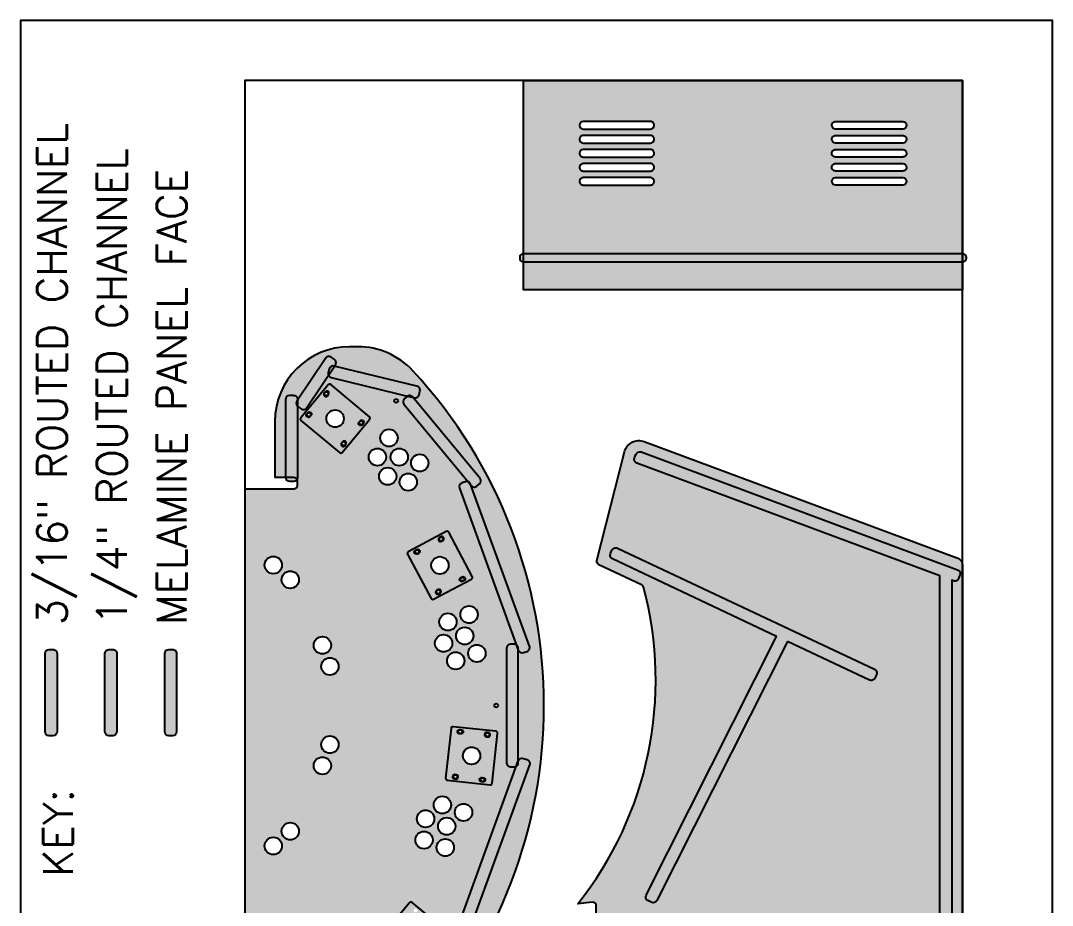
# Model space of a CAD drawing. Header units: inches. Extents: x -4921 to -4636, y 708 to 812.
# Drawn here: x -4920.6 to -4851.6, y 753.2 to 812.4 of the extents above; entities that cross this region are included whole.
import ezdxf
from ezdxf.enums import TextEntityAlignment as Align

# ---------------------------------------------------------------- set-up
doc = ezdxf.new("R2010")
doc.units = ezdxf.units.IN
doc.header["$LTSCALE"] = 0.5
doc.header["$MEASUREMENT"] = 0
for name, color, linetype in [('.25 INCH ROUTING', 1, 'Continuous'), ('0.1875 INCH DEEP ROUTING', 136, 'Continuous'), ('4 FOOT by 8 FOOR MELAMINE', 244, 'Continuous'), ('GRAPHICAL_SCALE', 1, 'Continuous'), ('ROUTING HATCHES', 9, 'Continuous'), ('THROUGH-HOLE', 2, 'Continuous'), ('WOOD_PANELS', 1, 'Continuous')]:
    doc.layers.add(name, color=color, linetype=linetype)
doc.styles.add('RomanS', font='romans.shx')

msp = doc.modelspace()

# ---------------------------------------------------------------- hatches: boundary and pattern name
at = {"layer": 'ROUTING HATCHES'}
h = msp.add_hatch(color=255, dxfattribs=at)
h.paths.add_polyline_path([(-4886.994466850569, 808.3882541604817), (-4886.994466850569, 796.7938791604823), (-4857.619466850567, 796.7938791604823), (-4857.61946685057, 808.3882541604792)])
h.paths.add_polyline_path([(-4866.369466850568, 802.5757541604816, -0.4142135623730951), (-4866.119466850569, 802.8257541604816), (-4861.619466850569, 802.8257541604816, -0.4142135623730951), (-4861.369466850568, 802.5757541604816, -0.4142135623730951), (-4861.619466850569, 802.3257541604817), (-4866.119466850569, 802.3257541604817, -0.4142135623730951)], flags=16)
h.paths.add_polyline_path([(-4866.369466850568, 803.5132541604816, -0.4142135623730951), (-4866.119466850569, 803.7632541604816), (-4861.619466850569, 803.7632541604816, -0.4142135623730951), (-4861.369466850568, 803.5132541604816, -0.4142135623730951), (-4861.619466850569, 803.2632541604817), (-4866.119466850569, 803.2632541604817, -0.4142135623730951)], flags=16)
h.paths.add_polyline_path([(-4866.119466850569, 801.8882541604817), (-4861.619466850569, 801.8882541604817, -0.4142135623730951), (-4861.369466850568, 801.6382541604816, -0.4142135623730951), (-4861.619466850569, 801.3882541604816), (-4866.119466850569, 801.3882541604816, -0.4142135623730951), (-4866.369466850568, 801.6382541604816, -0.4142135623730951)], flags=16)
h.paths.add_polyline_path([(-4866.369466850568, 804.4507541604817, -0.4142135623730951), (-4866.119466850569, 804.7007541604816), (-4861.619466850569, 804.7007541604816, -0.4142135623730951), (-4861.369466850568, 804.4507541604817, -0.4142135623730951), (-4861.619466850569, 804.2007541604816), (-4866.119466850569, 804.2007541604816, -0.4142135623730951)], flags=16)
h.paths.add_polyline_path([(-4878.244466850569, 802.5757541604816, -0.4142135623730951), (-4878.494466850568, 802.3257541604817), (-4882.994466850568, 802.3257541604817, -0.4142135623730951), (-4883.244466850569, 802.5757541604816, -0.4142135623730951), (-4882.994466850568, 802.8257541604816), (-4878.494466850568, 802.8257541604816, -0.4142135623730951)], flags=16)
h.paths.add_polyline_path([(-4878.244466850569, 803.5132541604816, -0.4142135623730951), (-4878.494466850568, 803.2632541604817), (-4882.994466850568, 803.2632541604817, -0.4142135623730951), (-4883.244466850569, 803.5132541604816, -0.4142135623730951), (-4882.994466850568, 803.7632541604816), (-4878.494466850568, 803.7632541604816, -0.4142135623730951)], flags=16)
h.paths.add_polyline_path([(-4866.369466850568, 805.3882541604817, -0.4142135623730951), (-4866.119466850569, 805.6382541604817), (-4861.619466850569, 805.6382541604817, -0.4142135623730951), (-4861.369466850568, 805.3882541604817, -0.4142135623730951), (-4861.619466850569, 805.1382541604816), (-4866.119466850569, 805.1382541604816, -0.4142135623730951)], flags=16)
h.paths.add_polyline_path([(-4878.244466850569, 801.6382541604816, 0.4142135623730951), (-4878.494466850568, 801.8882541604817), (-4882.994466850568, 801.8882541604817, 0.4142135623730951), (-4883.244466850569, 801.6382541604816, 0.4142135623730951), (-4882.994466850568, 801.3882541604816), (-4878.494466850568, 801.3882541604816, 0.4142135623730951)], flags=16)
h.paths.add_polyline_path([(-4878.494466850568, 804.2007541604816), (-4882.994466850568, 804.2007541604816, -0.4142135623730951), (-4883.244466850569, 804.4507541604817, -0.4142135623730951), (-4882.994466850568, 804.7007541604816), (-4878.494466850568, 804.7007541604816, -0.4142135623730951), (-4878.244466850569, 804.4507541604817, -0.4142135623730951)], flags=16)
h.paths.add_polyline_path([(-4878.494466850568, 805.1382541604816), (-4882.994466850568, 805.1382541604816, -0.4142135623730951), (-4883.244466850569, 805.3882541604817, -0.4142135623730951), (-4882.994466850568, 805.6382541604817), (-4878.494466850568, 805.6382541604817, -0.4142135623730951), (-4878.244466850569, 805.3882541604817, -0.4142135623730951)], flags=16)
h = msp.add_hatch(color=136, dxfattribs=at)
edge = h.paths.add_edge_path()
edge.add_line((-4857.619466850567, 796.7938791604823), (-4886.994466850569, 796.7938791604823))
edge.add_arc((-4886.994466850569, 796.5438791604823), 0.25, 90, 180)
edge.add_line((-4887.244466850568, 796.5438791604823), (-4887.244466850568, 796.4976291604804))
edge.add_arc((-4886.994466850569, 796.4976291604804), 0.25, 180, 270)
edge.add_line((-4886.994466850569, 796.2476291604803), (-4857.619466850568, 796.2476291604805))
edge.add_arc((-4857.619466850568, 796.4976291604805), 0.25, 270, 360)
edge.add_line((-4857.369466850568, 796.4976291604805), (-4857.369466850567, 796.5438791604823))
edge.add_arc((-4857.619466850567, 796.5438791604823), 0.25, 0, 90)
for points in [[(-4886.994466850569, 796.2476291604805), (-4886.994466850569, 794.3882541604816), (-4857.619466850568, 794.3882541604829), (-4857.619466850568, 796.2476291604803)], [(-4903.619466850575, 785.574070388361), (-4903.619466850575, 781.8553203883614), (-4902.892591850575, 781.855320388361), (-4902.892591850574, 787.0530903341366, -0.4142135623728202), (-4902.619466850574, 787.3262153341364), (-4902.369466850576, 787.3262153341366, -0.4142135623739937), (-4902.096341850576, 787.0530903341366), (-4902.096341850576, 787.0043536516008), (-4900.232423172294, 789.7952433185563, -0.4142135623733531), (-4899.853604617455, 789.8706822591661), (-4899.645706450204, 789.7318357537982, -0.4142135623732849), (-4899.570267509593, 789.35301719896), (-4899.621321147572, 789.2765733753348), (-4894.114400982736, 787.9385363151031, -0.4142135623729616), (-4893.913483846342, 787.6086471889517), (-4893.97250992861, 787.365715261013, -0.4142135623734103), (-4894.302399054762, 787.1647981246185), (-4894.393676617493, 787.186976176605), (-4889.887772208652, 781.7558373743715, -0.4142135623731406), (-4889.920549659357, 781.4038066388879), (-4890.11295375245, 781.2441799964979, -0.4142135623731863), (-4890.464984487935, 781.2769574472028), (-4890.501053570395, 781.3204328908741), (-4886.58864622975, 770.5439379403375, -0.414213562373362), (-4886.752169991587, 770.1940029312797), (-4886.987162564079, 770.1086888593258, -0.407512562326434), (-4887.334892796158, 770.266350140382), (-4887.33489279616, 762.8817906363375, -0.4075125623288395), (-4886.987162564079, 763.0394519173959), (-4886.752169991587, 762.9541378454421, -0.414213562373362), (-4886.58864622975, 762.6042028363843), (-4890.477783695427, 751.8918033821145, -0.4059821025124357), (-4890.098188288031, 751.921758158835), (-4889.905784194934, 751.7621315164453, -0.4142135623725876), (-4889.869974830041, 751.3775379379289), (-4894.356042928484, 745.9703085987761), (-4894.302399054762, 745.9833426521024, -0.4142135623733461), (-4893.972509928611, 745.7824255157086), (-4893.913483846342, 745.53949358777, -0.4142135623725011), (-4894.114400982736, 745.2096044616184), (-4899.621321147572, 743.8715674013873), (-4899.570267509593, 743.795123577762, -0.4142135623733187), (-4899.645706450204, 743.4163050229236), (-4899.853604617455, 743.2774585175559, -0.4142135623735565), (-4900.232423172294, 743.3528974581654), (-4902.096341850576, 746.1437871251231), (-4902.096341850576, 746.0950504425851, -0.4142135623739937), (-4902.369466850576, 745.8219254425852), (-4902.619466850574, 745.8219254425854, -0.4142135623728202), (-4902.892591850574, 746.0950504425851), (-4902.892591850575, 751.2928203883611), (-4903.619466850575, 751.292820388361), (-4903.619466850575, 747.574070388361, 0.4142135623730951), (-4898.619466850576, 742.574070388361), (-4898.064691163062, 742.574070388361, 0.208929794444654), (-4894.395795631018, 744.1771297684883, 0.3918539111835874), (-4894.395795631018, 788.9710110082344, 0.2089297944446539), (-4898.064691163062, 790.574070388361), (-4898.619466850576, 790.574070388361, 0.4142135623730951)]]:
    msp.add_hatch(color=255, dxfattribs=at).paths.add_polyline_path(points)
h = msp.add_hatch(color=256, dxfattribs=at)
edge = h.paths.add_edge_path()
edge.add_line((-4902.063258490436, 786.5621150810445), (-4901.855360323183, 786.4232685756778))
edge.add_arc((-4901.703670516069, 786.6503973234018), 0.2731250000000494, 236.2626929032045, 326.2626929031583)
edge.add_line((-4901.476541768345, 786.4987075162875), (-4899.570267509593, 789.35301719896))
edge.add_arc((-4899.797396257318, 789.5047070060741), 0.2731250000001439, 326.2626929032177, 416.2626929032045)
edge.add_line((-4899.645706450204, 789.7318357537982), (-4899.853604617455, 789.8706822591661))
edge.add_arc((-4900.00529442457, 789.6435535114423), 0.2731249999997658, 56.26269290316479, 146.2626929031979)
edge.add_line((-4900.232423172294, 789.7952433185563), (-4902.138697431047, 786.940933635883))
edge.add_arc((-4901.911568683322, 786.7892438287687), 0.2731250000003333, 146.2626929031582, 236.2626929032177)
h = msp.add_hatch(color=256, dxfattribs=at)
edge = h.paths.add_edge_path()
edge.add_line((-4899.98335055629, 789.0834654840204), (-4900.042376638559, 788.8405335560813))
edge.add_arc((-4899.776973507286, 788.7760475612037), 0.2731249999999127, 166.3432718735893, 256.3432718735311)
edge.add_line((-4899.841459502164, 788.5106444299304), (-4894.302399054762, 787.1647981246185))
edge.add_arc((-4894.237913059882, 787.4302012558913), 0.2731250000002017, 256.3432718731377, 346.3432718733589)
edge.add_line((-4893.97250992861, 787.365715261013), (-4893.913483846342, 787.6086471889517))
edge.add_arc((-4894.178886977615, 787.6731331838298), 0.27312500000002, 346.3432718734966, 436.343271873531)
edge.add_line((-4894.114400982736, 787.9385363151031), (-4899.653461430141, 789.284382620415))
edge.add_arc((-4899.717947425018, 789.0189794891423), 0.2731249999995513, 76.34327187349729, 166.3432718734516)
h = msp.add_hatch(color=255, dxfattribs=at)
h.paths.add_polyline_path([(-4899.841459502164, 788.5106444299304, -0.2355993176566701), (-4900.027796035651, 788.6679488799451), (-4901.476541768345, 786.4987075162875, -0.4142135623729474), (-4901.855360323183, 786.4232685756778), (-4902.063258490436, 786.5621150810445, -0.0385673396922432), (-4902.096341850576, 786.5881067056712), (-4902.096341850576, 781.824070388361, -0.1321510769285582), (-4902.133201808067, 781.6870444955046, -0.0834473157100059), (-4902.119466850574, 781.605320388361), (-4902.119466850574, 781.2928203883613, -0.4142135623734501), (-4902.369466850576, 781.042820388361), (-4905.619466850575, 781.042820388361), (-4905.619466850575, 752.105320388361), (-4902.369466850571, 752.105320388361, -0.389175326436314), (-4902.119466850571, 751.824070388361), (-4902.119466850571, 751.5428203883612, -0.0834473157145228), (-4902.133201808064, 751.4610962812134, -0.1321510769241689), (-4902.096341850576, 751.324070388361), (-4902.096341850576, 746.5600340710503, -0.0385673396929162), (-4902.063258490436, 746.5860256956772), (-4901.855360323183, 746.7248722010438, -0.4142135623731504), (-4901.476541768345, 746.6494332604342), (-4900.027796035651, 744.4801918967759, -0.2355993176575644), (-4899.841459502164, 744.6374963467917), (-4894.763518061329, 745.8713028364712, -0.0264451402275946), (-4894.78628925805, 745.889051482832), (-4894.975117742812, 746.0529879426048, -0.4076690131121146), (-4895.006263547354, 746.4336234339912), (-4890.726267758717, 751.5924659419354, -0.1372250813299183), (-4890.872996005231, 751.6035659694766), (-4891.107988577723, 751.6888800414307, -0.4142135623721329), (-4891.271512339562, 752.0388150504881), (-4887.467688919763, 762.5162220040838, -0.1357234349331023), (-4887.60801779616, 762.4774153176539), (-4887.85801779616, 762.4774153176535, -0.414213562372349), (-4888.131142796159, 762.7505403176541), (-4888.131142796158, 770.3976004590673, -0.4142135623728366), (-4887.858017796158, 770.6707254590675), (-4887.608017796158, 770.6707254590675, -0.1357234349321665), (-4887.467688919763, 770.6319187726378), (-4891.271512339562, 781.1093257262338, -0.4142135623721329), (-4891.107988577723, 781.4592607352912), (-4890.872996005231, 781.5445748072452, -0.1752965621347466), (-4890.687194130247, 781.544795222062), (-4894.988466168742, 786.729282807152, -0.4076690131116863), (-4894.959957423167, 787.0776905795877), (-4894.771128938405, 787.2416270393602, -0.047711832826162), (-4894.732374467015, 787.2692708642556)])
h.paths.add_polyline_path([(-4899.937505448821, 768.6053648769657, -1), (-4899.937505448821, 769.7666148769658, -1)], flags=16)
h.paths.add_polyline_path([(-4900.435414698352, 770.0203158935141, -1), (-4900.435414698352, 771.1815658935143, -1)], flags=16)
h.paths.add_polyline_path([(-4892.334367838234, 771.3157303701108, -1), (-4892.334367838234, 770.1544803701107, -1)], flags=16)
h.paths.add_polyline_path([(-4892.04181670457, 772.7438108420004, -1), (-4892.04181670457, 771.5825608420002, -1)], flags=16)
h.paths.add_polyline_path([(-4891.524213272027, 770.1431692506579, -1), (-4891.524213272027, 768.9819192506578, -1)], flags=16)
h.paths.add_polyline_path([(-4890.919416821686, 771.8136396196427, -1), (-4890.919416821686, 770.6523896196427, -1)], flags=16)
h.paths.add_polyline_path([(-4892.683257722036, 774.3007458037335, -1), (-4892.683257722036, 774.0507458037335, -1)], flags=16)
h.paths.add_polyline_path([(-4890.626865688022, 773.2417200915319, -1), (-4890.626865688022, 772.0804700915318, -1)], flags=16)
h.paths.add_polyline_path([(-4890.109262255478, 770.6410785001899, -1), (-4890.109262255478, 769.4798285001898, -1)], flags=16)
h.paths.add_polyline_path([(-4892.579114320125, 776.5301430081361, -1), (-4892.579114320125, 775.368893008136, -1)], flags=16)
h.paths.add_polyline_path([(-4899.937505448821, 763.3815258997564, -1), (-4899.937505448821, 764.5427758997566, -1)], flags=16)
h.paths.add_polyline_path([(-4902.589411460725, 774.4019382057621, -1), (-4902.589411460725, 775.5631882057622, -1)], flags=16)
h.paths.add_polyline_path([(-4894.107395245313, 776.980868434287, -1), (-4894.107395245313, 776.730868434287, -1)], flags=16)
h.paths.add_polyline_path([(-4891.073418000289, 775.1561667938284, -1), (-4891.073418000289, 774.9061667938286, -1)], flags=16)
h.paths.add_polyline_path([(-4891.21871776974, 764.9452704151331, -1), (-4891.21871776974, 764.6952704151331, -1)], flags=16)
h.paths.add_polyline_path([(-4900.435414698351, 761.9665748832081, -1), (-4900.435414698351, 763.1278248832082, -1)], flags=16)
h.paths.add_polyline_path([(-4903.721664786732, 775.3858093384559, -1), (-4903.721664786732, 776.547059338456, -1)], flags=16)
h.paths.add_polyline_path([(-4892.497555523567, 777.8362894243782, -1), (-4892.497555523567, 777.5862894243783, -1)], flags=16)
h.paths.add_polyline_path([(-4888.814400463832, 766.6990703883613, -1), (-4888.814400463832, 766.4490703883614, -1)], flags=16)
h.paths.add_polyline_path([(-4890.463000009616, 763.792789588917, -1), (-4890.463000009616, 762.6315395889169, -1)], flags=16)
h.paths.add_polyline_path([(-4889.406291938615, 764.7492051028775, -1), (-4889.406291938615, 764.4992051028776, -1)], flags=16)
h.paths.add_polyline_path([(-4891.545134787124, 761.9278746951827, -1), (-4891.545134787124, 761.6778746951827, -1)], flags=16)
h.paths.add_polyline_path([(-4894.699928439789, 782.0996150476424, -1), (-4894.699928439789, 780.9383650476422, -1)], flags=16)
h.paths.add_polyline_path([(-4896.071746997456, 782.4860912368697, -1), (-4896.071746997456, 781.3248412368696, -1)], flags=16)
h.paths.add_polyline_path([(-4892.415248641718, 760.5043666723125, -1), (-4892.415248641718, 759.3431166723124, -1)], flags=16)
h.paths.add_polyline_path([(-4889.732708955996, 761.7318093829307, -1), (-4889.732708955996, 761.4818093829308, -1)], flags=16)
h.paths.add_polyline_path([(-4893.537648524602, 759.5741954499548, -1), (-4893.537648524602, 758.4129454499547, -1)], flags=16)
h.paths.add_polyline_path([(-4891.000297625168, 760.0064574227808, -1), (-4891.000297625168, 758.8452074227807, -1)], flags=16)
h.paths.add_polyline_path([(-4893.927618247065, 783.3855143307184, -1), (-4893.927618247065, 782.2242643307183, -1)], flags=16)
h.paths.add_polyline_path([(-4896.757174636992, 783.7726327056771, -1), (-4896.757174636992, 782.611382705677, -1)], flags=16)
h.paths.add_polyline_path([(-4895.299436804734, 783.7719905199458, -1), (-4895.299436804734, 782.6107405199457, -1)], flags=16)
h.paths.add_polyline_path([(-4892.122697508053, 759.0762862004234, -1), (-4892.122697508053, 757.9150362004233, -1)], flags=16)
h.paths.add_polyline_path([(-4893.640327582534, 758.1526797057362, -1), (-4893.640327582534, 756.991429705736, -1)], flags=16)
h.paths.add_polyline_path([(-4902.589411460724, 757.5849525709599, -1), (-4902.589411460724, 758.74620257096, -1)], flags=16)
h.paths.add_polyline_path([(-4895.984864444269, 785.0585319887534, -1), (-4895.984864444269, 783.8972819887533, -1)], flags=16)
h.paths.add_polyline_path([(-4892.225376565987, 757.6547704562043, -1), (-4892.225376565987, 756.4935204562042, -1)], flags=16)
h.paths.add_polyline_path([(-4899.013661719799, 783.9585294009548, -1), (-4899.013661719799, 784.2085294009548, -1)], flags=16)
h.paths.add_polyline_path([(-4903.721664786731, 756.6010814382661, -1), (-4903.721664786731, 757.7623314382662, -1)], flags=16)
h.paths.add_polyline_path([(-4897.844978193609, 785.6076390519911, -1), (-4897.844978193609, 785.357639051991, -1)], flags=16)
h.paths.add_polyline_path([(-4899.58576774832, 785.1851078290229, -1), (-4899.58576774832, 786.346357829023, -1)], flags=16)
h.paths.add_polyline_path([(-4901.342952883203, 785.904198354322, -1), (-4901.342952883203, 786.154198354322, -1)], flags=16)
h.paths.add_polyline_path([(-4895.505267832135, 787.0754634278268, -1), (-4895.505267832135, 786.8254634278269, -1)], flags=16)
h.paths.add_polyline_path([(-4900.174269357012, 787.3033080053546, -1), (-4900.174269357012, 787.5533080053546, -1)], flags=16)
h.paths.add_polyline_path([(-4894.215497999962, 752.9780628113805, -1), (-4894.215497999962, 752.7280628113804, -1)], flags=16)
h.paths.add_polyline_path([(-4894.473638571515, 751.6732125195756, -1), (-4894.473638571515, 750.5169625195756, -1)], flags=16)
h.paths.add_polyline_path([(-4892.812854009237, 751.8136235320341, -1), (-4892.812854009237, 751.563623532034, -1)], flags=16)
h.paths.add_polyline_path([(-4896.154100969141, 750.3928875443181, -1), (-4896.154100969141, 750.6428875443181, -1)], flags=16)
h.paths.add_polyline_path([(-4897.796207452877, 748.6209113508453, -1), (-4897.796207452877, 749.7821613508455, -1)], flags=16)
h.paths.add_polyline_path([(-4899.231687457563, 748.3671454032705, -1), (-4899.231687457563, 749.5283954032706, -1)], flags=16)
h.paths.add_polyline_path([(-4894.751456978413, 749.228448264973, -1), (-4894.751456978413, 749.478448264973, -1)], flags=16)
h.paths.add_polyline_path([(-4896.812336320184, 747.4886580248391, -1), (-4896.812336320184, 748.6499080248392, -1)], flags=16)
h.paths.add_polyline_path([(-4898.247816324868, 747.2348920772644, -1), (-4898.247816324868, 748.3961420772645, -1)], flags=16)
h.paths.add_polyline_path([(-4900.023618556562, 747.1822002001336, -1), (-4900.023618556562, 748.3434502001337, -1)], flags=16)
h.paths.add_polyline_path([(-4899.039747423868, 746.0499468741272, -1), (-4899.039747423868, 747.2111968741273, -1)], flags=16)
h.paths.add_polyline_path([(-4895.467669447086, 745.9575021507475, -1), (-4895.467669447086, 746.2075021507476, -1)], flags=16)
h = msp.add_hatch(color=256, dxfattribs=at)
edge = h.paths.add_edge_path()
edge.add_line((-4902.892591850575, 781.824070388361), (-4902.892591850574, 787.0530903341366))
edge.add_arc((-4902.619466850574, 787.0530903341365), 0.273124999999709, 90, 179.9999999999762, ccw=False)
edge.add_line((-4902.619466850574, 787.3262153341364), (-4902.369466850576, 787.3262153341366))
edge.add_arc((-4902.369466850576, 787.0530903341373), 0.2731249999993679, -1.4307488527265377e-10, 90, ccw=False)
edge.add_line((-4902.096341850576, 787.0530903341366), (-4902.096341850576, 781.824070388361))
edge.add_arc((-4902.369466850576, 781.8240703883608), 0.273124999999709, -90, 2.3874235921539366e-11, ccw=False)
edge.add_line((-4902.369466850576, 781.5509453883609), (-4902.619466850574, 781.5509453883609))
edge.add_arc((-4902.619466850574, 781.8240703883613), 0.2731250000005048, 180.0000000000954, 270, ccw=False)
h = msp.add_hatch(color=256, dxfattribs=at)
edge = h.paths.add_edge_path()
edge.add_line((-4890.11295375245, 781.2441799964979), (-4889.920549659357, 781.4038066388879))
edge.add_arc((-4890.080176301745, 781.5962107319822), 0.2499999999993312, 309.6805480825806, 399.6805480828574)
edge.add_line((-4889.887772208652, 781.7558373743715), (-4894.41482949779, 787.2124725517036))
edge.add_arc((-4894.607233590885, 787.0528459093136), 0.2500000000009898, 39.68054808267152, 130.9637487415566)
edge.add_line((-4894.771128938405, 787.2416270393602), (-4894.959957423167, 787.0776905795877))
edge.add_arc((-4894.796062075648, 786.8889094495415), 0.2500000000000758, 130.9637487417653, 219.6805480827444)
edge.add_line((-4894.988466168742, 786.729282807152), (-4890.464984487935, 781.2769574472028))
edge.add_arc((-4890.272580394841, 781.4365840895927), 0.2500000000003624, 219.6805480828246, 309.6805480828183)
h = msp.add_hatch(color=255, dxfattribs=at)
h.paths.add_polyline_path([(-4879.402058520002, 782.7866831041671, -0.4142135623727815), (-4879.562765293282, 783.1379207221299), (-4879.475565822031, 783.3722202146892, -0.414213562372452), (-4879.124328204069, 783.5329269879687), (-4857.962850138313, 775.6572390039089, -0.4142135623740361), (-4857.802143365033, 775.306001385946), (-4857.889342836283, 775.0717018933872, -0.4142135623737224), (-4858.240580454246, 774.9109951201087), (-4858.346341850564, 774.9503564423917), (-4858.346341850571, 712.3882541604792), (-4858.119466850569, 712.3882541604793, 0.4142135623730951), (-4857.619466850568, 712.8882541604792), (-4857.619466850565, 775.9576051879257, 0.3133148491726332), (-4857.945067908062, 776.4262041730443), (-4878.915883293744, 784.2309330410267, 0.4460293136181835), (-4880.233866030233, 783.5400696474376), (-4882.078757170404, 776.2814843119086, 0.35922865400807), (-4881.942991631971, 775.9937343232046), (-4879.100008378318, 774.6546096888778, -0.2320585760834179), (-4878.962483300762, 774.4826355016702, -0.2375187072059772), (-4883.362519728831, 753.2953725506931), (-4882.370241852117, 753.4194072852833, -0.4141704172852347), (-4882.120241857541, 753.1694441097688), (-4882.119470283269, 747.9312564932256), (-4878.188213582734, 748.4226635808052, -0.4142135623725506), (-4877.883320700772, 748.1855246726127), (-4877.852312017125, 747.9374552034369, -0.414213562374305), (-4878.089450925318, 747.632562321475), (-4884.596341850558, 746.8192009558046), (-4859.142591850567, 746.8192009558026), (-4859.142591850567, 775.2466975834908)])
h.paths.add_polyline_path([(-4878.077127833179, 753.5306613893267, -0.4142135623725583), (-4878.443970636547, 753.4097445217342), (-4878.667201607235, 753.5222964374201, -0.4142135623720731), (-4878.788118474828, 753.8891392407864), (-4870.060062657688, 771.2000162740251), (-4881.046562678907, 776.3749650903941, -0.4142135623723619), (-4881.177264648494, 776.7384365836311), (-4881.070733974054, 776.9646029281738, -0.4142135623737764), (-4880.707262480817, 777.0953048977605), (-4863.518620295628, 768.9989736403606, -0.4142135623731021), (-4863.387918326042, 768.6355021471232), (-4863.494449000481, 768.409335802581, -0.4142135623735103), (-4863.857920493718, 768.2786338329942), (-4869.339464174108, 770.8605942322037)], flags=16)
h = msp.add_hatch(color=256, dxfattribs=at)
edge = h.paths.add_edge_path()
edge.add_line((-4885.392591850563, 746.7196697057988), (-4886.974058963938, 746.5219863166161))
edge.add_arc((-4887.007935950824, 746.7930022116938), 0.2731250000003754, 187.1250163489965, 277.1250163489462, ccw=False)
edge.add_line((-4887.278951845901, 746.7591252248086), (-4887.309960529549, 747.0071946939863))
edge.add_arc((-4887.038944634472, 747.0410716808713), 0.2731250000002626, 97.12501634875679, 187.1250163489492, ccw=False)
edge.add_line((-4887.072821621355, 747.312087575949), (-4878.188213582734, 748.4226635808052))
edge.add_arc((-4878.15433659585, 748.1516476857279), 0.2731249999998115, 7.125016348901795, 97.12501634876872, ccw=False)
edge.add_line((-4877.883320700772, 748.1855246726127), (-4877.852312017125, 747.9374552034369))
edge.add_arc((-4878.123327912202, 747.9035782165518), 0.2731249999993743, -82.87498365121951, 7.1250163489963825, ccw=False)
edge.add_line((-4878.089450925318, 747.632562321475), (-4884.596341850559, 746.8192009558046))
edge.add_line((-4884.596341850559, 746.8192009558046), (-4859.142591850567, 746.8192009558028))
edge.add_line((-4859.142591850567, 746.8192009558028), (-4859.142591850567, 775.2466975834906))
edge.add_line((-4859.142591850567, 775.2466975834906), (-4879.402058520002, 782.7866831041671))
edge.add_arc((-4879.306793097661, 783.0426552997883), 0.273125000000256, 159.5861939884922, 249.58619398841688, ccw=False)
edge.add_line((-4879.562765293282, 783.1379207221299), (-4879.475565822031, 783.3722202146892))
edge.add_arc((-4879.21959362641, 783.2769547923475), 0.2731250000002833, 69.5861939885956, 159.5861939884699, ccw=False)
edge.add_line((-4879.124328204069, 783.5329269879687), (-4857.962850138313, 775.6572390039089))
edge.add_arc((-4858.058115560653, 775.401266808288), 0.2731249999996192, -20.413806011641384, 69.58619398857081, ccw=False)
edge.add_line((-4857.802143365033, 775.306001385946), (-4857.889342836283, 775.0717018933872))
edge.add_arc((-4858.145315031904, 775.1669673157288), 0.2731249999993912, 249.58619398833372, 339.5861939884257, ccw=False)
edge.add_line((-4858.240580454246, 774.9109951201087), (-4858.346341850564, 774.9503564423917))
edge.add_line((-4858.346341850564, 774.9503564423917), (-4858.346341850571, 712.3651291604793))
edge.add_arc((-4858.596341850571, 712.3651291604793), 0.25, -90, 0, ccw=False)
edge.add_line((-4858.596341850571, 712.1151291604793), (-4858.892591850571, 712.1151291604793))
edge.add_arc((-4858.892591850571, 712.3651291604795), 0.2500000000001137, 180, 270, ccw=False)
edge.add_line((-4859.142591850571, 712.3651291604795), (-4859.142591850569, 713.8651291604793))
edge.add_line((-4859.142591850569, 713.8651291604793), (-4884.596341850562, 713.865129160481))
edge.add_line((-4884.596341850562, 713.865129160481), (-4884.596341850562, 712.3651291604796))
edge.add_arc((-4884.846341850561, 712.3651291604796), 0.25, -90, 0, ccw=False)
edge.add_line((-4884.846341850561, 712.1151291604795), (-4885.142591850561, 712.1151291604798))
edge.add_arc((-4885.142591850561, 712.3651291604799), 0.2500000000001137, 180.0000000000261, 270, ccw=False)
edge.add_line((-4885.39259185056, 712.3651291604797), (-4885.392591850563, 746.7196697057988))
h.paths.add_polyline_path([(-4884.596341850558, 746.0229509558046), (-4884.596341850562, 714.6613791604813), (-4859.142591850569, 714.6613791604794), (-4859.142591850568, 746.0229509558025)], flags=16)
h = msp.add_hatch(color=256, dxfattribs=at)
edge = h.paths.add_edge_path()
edge.add_line((-4886.58864622975, 770.5439379403375), (-4890.523060996173, 781.3810510454061))
edge.add_arc((-4890.779790381623, 781.2878454217966), 0.2731250000008663, 19.95343240075951, 109.9534324006575)
edge.add_line((-4890.872996005231, 781.5445748072452), (-4891.107988577723, 781.4592607352912))
edge.add_arc((-4891.014782954114, 781.202531349843), 0.2731250000000891, 109.9534324008694, 199.9534324007798)
edge.add_line((-4891.271512339562, 781.1093257262338), (-4887.337097573137, 770.272212621165))
edge.add_arc((-4887.080368187688, 770.3654182447744), 0.2731250000008663, 199.9534324007595, 289.9534324006576)
edge.add_line((-4886.987162564079, 770.1086888593258), (-4886.752169991587, 770.1940029312797))
edge.add_arc((-4886.845375615196, 770.4507323167273), 0.2731249999995548, 289.9534324009102, 379.9534324010243)
h = msp.add_hatch(color=256, dxfattribs=at)
edge = h.paths.add_edge_path()
edge.add_line((-4869.339464174109, 770.8605942322042), (-4878.077127833179, 753.5306613893267))
edge.add_arc((-4878.32100766866, 753.6536243572143), 0.2731250000005805, 243.2429918439912, 333.24299184390566, ccw=False)
edge.add_line((-4878.443970636547, 753.4097445217342), (-4878.667201607235, 753.5222964374201))
edge.add_arc((-4878.544238639348, 753.7661762728998), 0.2731250000003766, 153.2429918440547, 243.2429918439375, ccw=False)
edge.add_line((-4878.788118474828, 753.8891392407864), (-4870.060062657687, 771.2000162740253))
edge.add_line((-4870.060062657687, 771.2000162740253), (-4881.046562678907, 776.3749650903941))
edge.add_arc((-4880.930177917083, 776.622051821806), 0.2731250000001253, 154.7782527686834, 244.7782527685768, ccw=False)
edge.add_line((-4881.177264648494, 776.7384365836311), (-4881.070733974054, 776.9646029281738))
edge.add_arc((-4880.823647242642, 776.848218166349), 0.2731249999991692, 64.77825276851581, 154.7782527686668, ccw=False)
edge.add_line((-4880.707262480817, 777.0953048977605), (-4863.518620295628, 768.9989736403606))
edge.add_arc((-4863.635005057453, 768.751886908949), 0.2731249999997139, -25.221747231527388, 64.7782527685361, ccw=False)
edge.add_line((-4863.387918326042, 768.6355021471232), (-4863.494449000481, 768.409335802581))
edge.add_arc((-4863.741535731892, 768.5257205644059), 0.273124999999266, 244.7782527685361, 334.77825276862364, ccw=False)
edge.add_line((-4863.857920493718, 768.2786338329942), (-4869.339464174109, 770.8605942322042))
h = msp.add_hatch(color=256, dxfattribs=at)
edge = h.paths.add_edge_path()
edge.add_line((-4918.983045941555, 764.8206149097635), (-4918.983045941553, 770.0496348555394))
edge.add_arc((-4918.709920941553, 770.0496348555392), 0.273124999999709, 90, 179.9999999999762, ccw=False)
edge.add_line((-4918.709920941553, 770.3227598555391), (-4918.459920941556, 770.3227598555394))
edge.add_arc((-4918.459920941556, 770.04963485554), 0.2731249999993679, -1.4307488527265377e-10, 90, ccw=False)
edge.add_line((-4918.186795941556, 770.0496348555394), (-4918.186795941556, 764.8206149097635))
edge.add_arc((-4918.459920941556, 764.8206149097635), 0.273124999999709, -90, 2.3874235921539366e-11, ccw=False)
edge.add_line((-4918.459920941556, 764.5474899097636), (-4918.709920941553, 764.5474899097636))
edge.add_arc((-4918.709920941553, 764.820614909764), 0.2731250000005048, 180.0000000000954, 270, ccw=False)
h = msp.add_hatch(color=136, dxfattribs=at)
edge = h.paths.add_edge_path()
edge.add_line((-4914.983045941554, 764.8206149097635), (-4914.983045941553, 770.0496348555394))
edge.add_arc((-4914.709920941554, 770.0496348555392), 0.273124999999709, 90, 179.9999999999762, ccw=False)
edge.add_line((-4914.709920941554, 770.3227598555391), (-4914.459920941556, 770.3227598555394))
edge.add_arc((-4914.459920941556, 770.04963485554), 0.2731249999993679, -1.4307488527265377e-10, 90, ccw=False)
edge.add_line((-4914.186795941556, 770.0496348555394), (-4914.186795941556, 764.8206149097635))
edge.add_arc((-4914.459920941556, 764.8206149097635), 0.273124999999709, -90, 2.3874235921539366e-11, ccw=False)
edge.add_line((-4914.459920941556, 764.5474899097636), (-4914.709920941554, 764.5474899097636))
edge.add_arc((-4914.709920941554, 764.820614909764), 0.2731250000005048, 180.0000000000954, 270, ccw=False)
h = msp.add_hatch(color=255, dxfattribs=at)
edge = h.paths.add_edge_path()
edge.add_line((-4910.983045941555, 764.8206149097635), (-4910.983045941553, 770.0496348555394))
edge.add_arc((-4910.709920941553, 770.0496348555392), 0.273124999999709, 90, 179.9999999999762, ccw=False)
edge.add_line((-4910.709920941553, 770.3227598555391), (-4910.459920941555, 770.3227598555394))
edge.add_arc((-4910.459920941555, 770.04963485554), 0.2731249999993679, -1.4307488527265377e-10, 90, ccw=False)
edge.add_line((-4910.186795941555, 770.0496348555394), (-4910.186795941555, 764.8206149097635))
edge.add_arc((-4910.459920941555, 764.8206149097635), 0.273124999999709, -90, 2.3874235921539366e-11, ccw=False)
edge.add_line((-4910.459920941555, 764.5474899097636), (-4910.709920941553, 764.5474899097636))
edge.add_arc((-4910.709920941553, 764.820614909764), 0.2731250000005048, 180.0000000000954, 270, ccw=False)
h = msp.add_hatch(color=256, dxfattribs=at)
edge = h.paths.add_edge_path()
edge.add_line((-4887.85801779616, 762.4774153176535), (-4887.60801779616, 762.4774153176539))
edge.add_arc((-4887.60801779616, 762.7505403176538), 0.2731249999999363, 270, 360.0000000000239)
edge.add_line((-4887.33489279616, 762.750540317654), (-4887.334892796158, 770.3976004590673))
edge.add_arc((-4887.608017796158, 770.3976004590673), 0.273124999999709, 359.9999999999761, 450)
edge.add_line((-4887.608017796158, 770.6707254590675), (-4887.858017796158, 770.6707254590675))
edge.add_arc((-4887.858017796158, 770.3976004590676), 0.2731249999999363, 90, 180.0000000000238)
edge.add_line((-4888.131142796158, 770.3976004590673), (-4888.131142796159, 762.7505403176541))
edge.add_arc((-4887.858017796158, 762.7505403176536), 0.2731250000006185, 179.9999999999046, 269.9999999996184)
h = msp.add_hatch(color=256, dxfattribs=at)
edge = h.paths.add_edge_path()
edge.add_line((-4886.58864622975, 762.6042028363843), (-4890.523060996173, 751.7670897313157))
edge.add_arc((-4890.779790381623, 751.8602953549253), 0.2731250000009051, 250.0465675993425, 340.04656759921806, ccw=False)
edge.add_line((-4890.872996005231, 751.6035659694766), (-4891.107988577723, 751.6888800414307))
edge.add_arc((-4891.014782954114, 751.9456094268788), 0.2731250000000891, 160.0465675992202, 250.04656759913058, ccw=False)
edge.add_line((-4891.271512339562, 752.0388150504881), (-4887.337097573137, 762.875928155557))
edge.add_arc((-4887.080368187688, 762.7827225319472), 0.2731250000009827, 70.04656759935062, 160.0465675991732, ccw=False)
edge.add_line((-4886.987162564079, 763.0394519173959), (-4886.752169991587, 762.9541378454421))
edge.add_arc((-4886.845375615196, 762.6974084599944), 0.2731249999995548, -19.953432401024315, 70.04656759908983, ccw=False)

# ---------------------------------------------------------------- linework, layer by layer
at = {"layer": '.25 INCH ROUTING'}
msp.add_lwpolyline([(-4857.619466850567, 796.7938791604823), (-4886.994466850569, 796.7938791604823, 0.4142135623730951), (-4887.244466850568, 796.5438791604823), (-4887.244466850568, 796.4976291604804, 0.4142135623730951), (-4886.994466850569, 796.2476291604803), (-4857.619466850568, 796.2476291604805, 0.414213562373094), (-4857.369466850568, 796.4976291604805), (-4857.369466850567, 796.5438791604823, 0.4142135623730961)], format="xyb", close=True, dxfattribs=at)
at = {"layer": '0.1875 INCH DEEP ROUTING'}
for points in [[(-4902.063258490436, 786.5621150810445), (-4901.855360323183, 786.4232685756778, 0.4142135623729475), (-4901.476541768345, 786.4987075162875), (-4899.570267509593, 789.35301719896, 0.4142135623732849), (-4899.645706450204, 789.7318357537982), (-4899.853604617455, 789.8706822591661, 0.4142135623733531), (-4900.232423172294, 789.7952433185563), (-4902.138697431047, 786.940933635883, 0.4142135623735551)], [(-4899.98335055629, 789.0834654840204), (-4900.042376638559, 788.8405335560813, 0.4142135623725454), (-4899.841459502164, 788.5106444299304), (-4894.302399054762, 787.1647981246185, 0.4142135623734103), (-4893.97250992861, 787.365715261013), (-4893.913483846342, 787.6086471889517, 0.4142135623729616), (-4894.114400982736, 787.9385363151031), (-4899.653461430141, 789.284382620415, 0.4142135623726418)], [(-4902.892591850575, 781.824070388361), (-4902.892591850574, 787.0530903341366, -0.4142135623728202), (-4902.619466850574, 787.3262153341364), (-4902.369466850576, 787.3262153341366, -0.4142135623739937), (-4902.096341850576, 787.0530903341366), (-4902.096341850576, 781.824070388361, -0.4142135623727295), (-4902.369466850576, 781.5509453883609), (-4902.619466850574, 781.5509453883609, -0.4142135623724861)], [(-4890.11295375245, 781.2441799964979), (-4889.920549659357, 781.4038066388879, 0.4142135623731406), (-4889.887772208652, 781.7558373743715), (-4894.41482949779, 787.2124725517036, 0.4207885386201393), (-4894.771128938405, 787.2416270393602), (-4894.959957423167, 787.0776905795877, 0.4076690131116864), (-4894.988466168742, 786.729282807152), (-4890.464984487935, 781.2769574472028, 0.4142135623731863)], [(-4886.58864622975, 770.5439379403375), (-4890.523060996173, 781.3810510454061, 0.4142135623728832), (-4890.872996005231, 781.5445748072452), (-4891.107988577723, 781.4592607352912, 0.4142135623721329), (-4891.271512339562, 781.1093257262338), (-4887.337097573137, 770.272212621165, 0.4142135623728832), (-4886.987162564079, 770.1086888593258), (-4886.752169991587, 770.1940029312797, 0.4142135623733621)], [(-4869.339464174109, 770.8605942322042), (-4878.077127833179, 753.5306613893267, -0.4142135623725581), (-4878.443970636547, 753.4097445217342), (-4878.667201607235, 753.5222964374201, -0.4142135623720731), (-4878.788118474828, 753.8891392407864), (-4870.060062657687, 771.2000162740253), (-4881.046562678907, 776.3749650903941, -0.4142135623723619), (-4881.177264648494, 776.7384365836311), (-4881.070733974054, 776.9646029281738, -0.4142135623737766), (-4880.707262480817, 777.0953048977605), (-4863.518620295628, 768.9989736403606, -0.4142135623731021), (-4863.387918326042, 768.6355021471232), (-4863.494449000481, 768.409335802581, -0.4142135623735103), (-4863.857920493718, 768.2786338329942)], [(-4887.85801779616, 762.4774153176535), (-4887.60801779616, 762.4774153176539, 0.4142135623728366), (-4887.33489279616, 762.750540317654), (-4887.334892796158, 770.3976004590673, 0.4142135623729585), (-4887.608017796158, 770.6707254590675), (-4887.858017796158, 770.6707254590675, 0.4142135623728366), (-4888.131142796158, 770.3976004590673), (-4888.131142796159, 762.7505403176541, 0.414213562372349)], [(-4886.58864622975, 762.6042028363843), (-4890.523060996173, 751.7670897313157, -0.4142135623727269), (-4890.872996005231, 751.6035659694766), (-4891.107988577723, 751.6888800414307, -0.4142135623721329), (-4891.271512339562, 752.0388150504881), (-4887.337097573137, 762.875928155557, -0.4142135623725708), (-4886.987162564079, 763.0394519173959), (-4886.752169991587, 762.9541378454421, -0.4142135623733621)]]:
    msp.add_lwpolyline(points, format="xyb", close=True, dxfattribs=at)
msp.add_lwpolyline([(-4859.142591850567, 746.8192009558028), (-4859.142591850567, 775.2466975834906), (-4879.402058520002, 782.7866831041671, -0.4142135623727816), (-4879.562765293282, 783.1379207221299), (-4879.475565822031, 783.3722202146892, -0.414213562372452), (-4879.124328204069, 783.5329269879687), (-4857.962850138313, 775.6572390039089, -0.4142135623740359), (-4857.802143365033, 775.306001385946), (-4857.889342836283, 775.0717018933872, -0.4142135623737223), (-4858.240580454246, 774.9109951201087), (-4858.346341850564, 774.9503564423917), (-4858.346341850571, 712.3651291604793, -0.4142135623730951)], format="xyb", dxfattribs=at)
at = {"layer": '4 FOOT by 8 FOOR MELAMINE'}
msp.add_lwpolyline([(-4905.619466850569, 712.3882541604793), (-4857.619466850568, 712.3882541604793), (-4857.619466850568, 808.3882541604793), (-4905.619466850569, 808.3882541604793)], close=True, dxfattribs=at)
at = {"layer": 'Defpoints'}
msp.add_lwpolyline([(-4851.61946685057, 708.388254160474), (-4851.619466850561, 812.3882541604794), (-4920.619466850563, 812.3882541604796), (-4920.619466850563, 708.3882541604802)], close=True, dxfattribs=at)
for points in [[(-4899.125858366553, 783.5085466137184), (-4897.282761746808, 785.7150415378651, 0.414213562373106), (-4897.298561673086, 785.8911107354251), (-4899.869607932526, 788.0387189706071, 0.4142135623730951), (-4900.045677130087, 788.0229190443287), (-4901.888773749831, 785.8164241201811, 0.4142135623730951), (-4901.872973823554, 785.6403549226206), (-4899.301927564113, 783.49274668744, 0.4142135623730951)], [(-4900.033491179254, 787.3745608689969, 0.9999999999999998), (-4900.252221980429, 787.5572678382576), (-4900.315047534772, 787.4820551417115, 0.9999999999999998), (-4900.096316733595, 787.2993481724515)], [(-4901.265000259787, 785.900238521418, -0.9999999999999998), (-4901.483731060963, 786.0829454906788), (-4901.420905506618, 786.158158187226, -0.9999999999999998), (-4901.202174705443, 785.9754512179614)], [(-4897.922930817025, 785.6115988848933, -0.9999999999999998), (-4897.704200015849, 785.4288919156315), (-4897.767025570193, 785.353679219088, -0.9999999999999998), (-4897.985756371368, 785.5363861883488)], [(-4899.154439897557, 784.1372765373125, 0.9999999999999998), (-4898.935709096381, 783.9545695680526), (-4898.872883542037, 784.0297822645971, 0.9999999999999998), (-4899.091614343216, 784.2124892338588)], [(-4893.003901384217, 773.6854592191075), (-4890.465070226777, 775.0345186521954, 0.414213562373106), (-4890.41334102137, 775.2035573735224), (-4891.985288534705, 778.1618475917594, 0.4142135623730951), (-4892.154327256033, 778.2135767971663), (-4894.693158413474, 776.8645173640775, 0.4142135623730951), (-4894.744887618883, 776.6954786427503), (-4893.172940105545, 773.7371884245139, 0.4142135623730951)], [(-4892.387418585853, 777.6084443712615, 0.9999999999999998), (-4892.521151434, 777.8601198077376), (-4892.607692461282, 777.8141344774967, 0.9999999999999998), (-4892.473959613131, 777.5624590410197)], [(-4894.083799334879, 776.7070380509276, -0.9999999999999998), (-4894.217532183029, 776.9587134874037), (-4894.130991155748, 777.0046988176463, -0.9999999999999998), (-4893.997258307599, 776.7530233811667)], [(-4891.097013910725, 775.1799971771861, -0.9999999999999998), (-4890.963281062575, 774.928321740711), (-4891.049822089856, 774.88233641047, -0.9999999999999998), (-4891.183554938005, 775.1340118469461)], [(-4892.79339465975, 774.2785908568503, 0.9999999999999998), (-4892.6596618116, 774.0269154203752), (-4892.573120784319, 774.0729007506152, 0.9999999999999998), (-4892.706853632471, 774.3245761870921)], [(-4892.085753544613, 761.5772097838376), (-4889.227429757182, 761.2680009123465, 0.414213562373106), (-4889.089710945926, 761.3788319956479), (-4888.729415391317, 764.7094005827407, 0.4142135623730951), (-4888.840246474618, 764.8471193939981), (-4891.698570262049, 765.1563282654892, 0.4142135623730951), (-4891.836289073308, 765.0454971821877), (-4892.196584627914, 761.714928595095, 0.4142135623730951)], [(-4891.28275955401, 764.6838669699137, -0.9999999999999998), (-4891.252107544141, 764.9672138497107), (-4891.154675985471, 764.9566738603517, -0.9999999999999998), (-4891.185327995343, 764.6733269805532)], [(-4889.372902164216, 764.4772616683003, 0.9999999999999998), (-4889.342250154346, 764.760608548097), (-4889.439681713014, 764.7711485374552, 0.9999999999999998), (-4889.470333722882, 764.4878016576581)], [(-4891.578524561523, 761.9498181297594, 0.9999999999999998), (-4891.609176571391, 761.6664712499628), (-4891.511745012724, 761.6559312606036, 0.9999999999999998), (-4891.481093002855, 761.9392781404026)], [(-4889.668667171729, 761.7432128281489, -0.9999999999999998), (-4889.699319181597, 761.4598659483526), (-4889.796750740265, 761.4704059377118, -0.9999999999999998), (-4889.766098730395, 761.7537528175075)], [(-4896.729421039692, 750.6283416505421), (-4894.517352211752, 748.791938508406, 0.414213562373106), (-4894.341331691314, 748.8082717990919), (-4892.201522812648, 751.3858128681704, 0.4142135623730951), (-4892.217856103336, 751.5618333886086), (-4894.429924931277, 753.3982365307456, 0.4142135623730951), (-4894.605945451715, 753.3819032400597), (-4896.74575433038, 750.8043621709794, 0.4142135623730951)]]:
    msp.add_lwpolyline(points, format="xyb", close=True, dxfattribs=at)
at = {"layer": 'GRAPHICAL_SCALE', "color": 9}
msp.add_lwpolyline([(-4918.983045941555, 764.8206149097635), (-4918.983045941553, 770.0496348555394, -0.4142135623728202), (-4918.709920941553, 770.3227598555391), (-4918.459920941556, 770.3227598555394, -0.4142135623739937), (-4918.186795941556, 770.0496348555394), (-4918.186795941556, 764.8206149097635, -0.4142135623727295), (-4918.459920941556, 764.5474899097636), (-4918.709920941553, 764.5474899097636, -0.4142135623724861)], format="xyb", close=True, dxfattribs=at)
at = {"layer": 'GRAPHICAL_SCALE', "color": 1}
for points in [[(-4914.983045941554, 764.8206149097635), (-4914.983045941553, 770.0496348555394, -0.4142135623728202), (-4914.709920941554, 770.3227598555391), (-4914.459920941556, 770.3227598555394, -0.4142135623739937), (-4914.186795941556, 770.0496348555394), (-4914.186795941556, 764.8206149097635, -0.4142135623727295), (-4914.459920941556, 764.5474899097636), (-4914.709920941554, 764.5474899097636, -0.4142135623724861)], [(-4910.983045941555, 764.8206149097635), (-4910.983045941553, 770.0496348555394, -0.4142135623728202), (-4910.709920941553, 770.3227598555391), (-4910.459920941555, 770.3227598555394, -0.4142135623739937), (-4910.186795941555, 770.0496348555394), (-4910.186795941555, 764.8206149097635, -0.4142135623727295), (-4910.459920941555, 764.5474899097636), (-4910.709920941553, 764.5474899097636, -0.4142135623724861)]]:
    msp.add_lwpolyline(points, format="xyb", close=True, dxfattribs=at)
at = {"layer": 'THROUGH-HOLE'}
for points in [[(-4883.244466850569, 805.3882541604817), (-4883.244466850569, 805.3882541604817, 0.4142135623730951), (-4882.994466850568, 805.1382541604816), (-4878.494466850568, 805.1382541604816, 0.4142135623730951), (-4878.244466850569, 805.3882541604817), (-4878.244466850569, 805.3882541604817, 0.4142135623730951), (-4878.494466850568, 805.6382541604817), (-4882.994466850568, 805.6382541604817, 0.4142135623730951)], [(-4861.369466850568, 805.3882541604817), (-4861.369466850568, 805.3882541604817, -0.4142135623730951), (-4861.619466850569, 805.1382541604816), (-4866.119466850569, 805.1382541604816, -0.4142135623730951), (-4866.369466850568, 805.3882541604817), (-4866.369466850568, 805.3882541604817, -0.4142135623730951), (-4866.119466850569, 805.6382541604817), (-4861.619466850569, 805.6382541604817, -0.4142135623730951)], [(-4883.244466850569, 804.4507541604817), (-4883.244466850569, 804.4507541604817, 0.4142135623730951), (-4882.994466850568, 804.2007541604816), (-4878.494466850568, 804.2007541604816, 0.4142135623730951), (-4878.244466850569, 804.4507541604817), (-4878.244466850569, 804.4507541604817, 0.4142135623730951), (-4878.494466850568, 804.7007541604816), (-4882.994466850568, 804.7007541604816, 0.4142135623730951)], [(-4861.369466850568, 804.4507541604817), (-4861.369466850568, 804.4507541604817, -0.4142135623730951), (-4861.619466850569, 804.2007541604816), (-4866.119466850569, 804.2007541604816, -0.4142135623730951), (-4866.369466850568, 804.4507541604817), (-4866.369466850568, 804.4507541604817, -0.4142135623730951), (-4866.119466850569, 804.7007541604816), (-4861.619466850569, 804.7007541604816, -0.4142135623730951)], [(-4883.244466850569, 803.5132541604816), (-4883.244466850569, 803.5132541604816, 0.4142135623730951), (-4882.994466850568, 803.2632541604817), (-4878.494466850568, 803.2632541604817, 0.4142135623730951), (-4878.244466850569, 803.5132541604816), (-4878.244466850569, 803.5132541604816, 0.4142135623730951), (-4878.494466850568, 803.7632541604816), (-4882.994466850568, 803.7632541604816, 0.4142135623730951)], [(-4861.369466850568, 803.5132541604816), (-4861.369466850568, 803.5132541604816, -0.4142135623730951), (-4861.619466850569, 803.2632541604817), (-4866.119466850569, 803.2632541604817, -0.4142135623730951), (-4866.369466850568, 803.5132541604816), (-4866.369466850568, 803.5132541604816, -0.4142135623730951), (-4866.119466850569, 803.7632541604816), (-4861.619466850569, 803.7632541604816, -0.4142135623730951)], [(-4883.244466850569, 802.5757541604816), (-4883.244466850569, 802.5757541604816, 0.4142135623730951), (-4882.994466850568, 802.3257541604817), (-4878.494466850568, 802.3257541604817, 0.4142135623730951), (-4878.244466850569, 802.5757541604816), (-4878.244466850569, 802.5757541604816, 0.4142135623730951), (-4878.494466850568, 802.8257541604816), (-4882.994466850568, 802.8257541604816, 0.4142135623730951)], [(-4861.369466850568, 802.5757541604816), (-4861.369466850568, 802.5757541604816, -0.4142135623730951), (-4861.619466850569, 802.3257541604817), (-4866.119466850569, 802.3257541604817, -0.4142135623730951), (-4866.369466850568, 802.5757541604816), (-4866.369466850568, 802.5757541604816, -0.4142135623730951), (-4866.119466850569, 802.8257541604816), (-4861.619466850569, 802.8257541604816, -0.4142135623730951)], [(-4883.244466850569, 801.6382541604816), (-4883.244466850569, 801.6382541604816, 0.4142135623730951), (-4882.994466850568, 801.3882541604816), (-4878.494466850568, 801.3882541604816, 0.4142135623730951), (-4878.244466850569, 801.6382541604816), (-4878.244466850569, 801.6382541604816, 0.4142135623730951), (-4878.494466850568, 801.8882541604817), (-4882.994466850568, 801.8882541604817, 0.4142135623730951)], [(-4861.369466850568, 801.6382541604816), (-4861.369466850568, 801.6382541604816, -0.4142135623730951), (-4861.619466850569, 801.3882541604816), (-4866.119466850569, 801.3882541604816, -0.4142135623730951), (-4866.369466850568, 801.6382541604816), (-4866.369466850568, 801.6382541604816, -0.4142135623730951), (-4866.119466850569, 801.8882541604817), (-4861.619466850569, 801.8882541604817, -0.4142135623730951)]]:
    msp.add_lwpolyline(points, format="xyb", close=True, dxfattribs=at)
for centre, radius in [((-4900.174269357012, 787.4283080053547), 0.125), ((-4895.505267832135, 786.9504634278269), 0.125), ((-4901.342952883203, 786.029198354322), 0.125), ((-4899.58576774832, 785.7657328290229), 0.5806250000000546), ((-4897.844978193609, 785.4826390519911), 0.125), ((-4895.984864444269, 784.4779069887533), 0.5806250000000546), ((-4899.013661719799, 784.0835294009548), 0.125), ((-4896.757174636992, 783.1920077056772), 0.5806250000000546), ((-4895.299436804734, 783.1913655199457), 0.5806250000000546), ((-4893.927618247065, 782.8048893307184), 0.5806250000000546), ((-4896.071746997456, 781.9054662368696), 0.5806250000000546), ((-4894.699928439789, 781.5189900476423), 0.5806250000000546), ((-4892.497555523567, 777.7112894243782), 0.125), ((-4894.107395245313, 776.855868434287), 0.125), ((-4903.721664786732, 775.9664343384559), 0.5806250000000546), ((-4892.579114320125, 775.9495180081361), 0.5806250000000546), ((-4902.589411460725, 774.9825632057621), 0.5806250000000546), ((-4891.073418000289, 775.0311667938284), 0.125), ((-4892.683257722036, 774.1757458037335), 0.125), ((-4890.626865688022, 772.6610950915319), 0.5806250000000546), ((-4892.04181670457, 772.1631858420004), 0.5806250000000546), ((-4890.919416821686, 771.2330146196427), 0.5806250000000546), ((-4900.435414698352, 770.6009408935142), 0.5806250000000546), ((-4892.334367838234, 770.7351053701107), 0.5806250000000546), ((-4891.524213272027, 769.5625442506578), 0.5806250000000546), ((-4890.109262255478, 770.0604535001899), 0.5806250000000546), ((-4899.937505448821, 769.1859898769657), 0.5806250000000546), ((-4888.814400463832, 766.5740703883614), 0.125), ((-4899.937505448821, 763.9621508997565), 0.5806250000000546), ((-4891.21871776974, 764.8202704151331), 0.125), ((-4889.406291938615, 764.6242051028775), 0.125), ((-4890.463000009616, 763.212164588917), 0.5806250000000546), ((-4900.435414698351, 762.5471998832081), 0.5806250000000546), ((-4891.545134787124, 761.8028746951827), 0.125), ((-4889.732708955996, 761.6068093829308), 0.125), ((-4892.415248641718, 759.9237416723125), 0.5806250000000546), ((-4891.000297625168, 759.4258324227808), 0.5806250000000546), ((-4893.537648524602, 758.9935704499547), 0.5806250000000546), ((-4892.122697508053, 758.4956612004233), 0.5806250000000546), ((-4902.589411460724, 758.16557757096), 0.5806250000000546), ((-4903.721664786731, 757.1817064382661), 0.5806250000000546), ((-4893.640327582534, 757.5720547057362), 0.5806250000000546), ((-4892.225376565987, 757.0741454562043), 0.5806250000000546)]:
    msp.add_circle(centre, radius, dxfattribs=at)
at = {"layer": 'WOOD_PANELS'}
msp.add_lwpolyline([(-4857.619466850568, 794.388254160483), (-4886.994466850569, 794.3882541604816), (-4886.994466850569, 808.3882541604817), (-4857.619466850568, 808.3882541604793), (-4857.619466850568, 794.388254160483)], dxfattribs=at)
msp.add_lwpolyline([(-4894.395795631018, 744.1771297684883, 0.3918539111835874), (-4894.395795631018, 788.9710110082344, 0.2089297944446539), (-4898.064691163062, 790.574070388361), (-4898.619466850576, 790.574070388361, 0.4142135623730951), (-4903.619466850575, 785.574070388361), (-4903.619466850575, 781.8553203883614), (-4902.369466850576, 781.8553203883606, -0.4142135623723848), (-4902.119466850574, 781.605320388361), (-4902.119466850574, 781.2928203883613, -0.4142135623734501), (-4902.369466850576, 781.042820388361), (-4905.619466850575, 781.042820388361), (-4905.619466850575, 752.105320388361), (-4902.369466850571, 752.105320388361, -0.3891753264363139), (-4902.119466850571, 751.824070388361), (-4902.119466850571, 751.5428203883612, -0.4142135623730061), (-4902.369466850571, 751.2928203883611), (-4903.619466850575, 751.292820388361), (-4903.619466850575, 747.574070388361, 0.4142135623730951), (-4898.619466850576, 742.574070388361), (-4898.064691163062, 742.574070388361, 0.2089297944446539)], format="xyb", close=True, dxfattribs=at)
msp.add_lwpolyline([(-4882.120241852117, 753.1694072861637, 0.414213561341653), (-4882.370241852117, 753.4194072852833), (-4883.362519728831, 753.2953725506931, 0.2375187072059553), (-4878.962483300762, 774.4826355016685, 0.2320585760850855), (-4879.100008378318, 774.6546096888778), (-4881.942991631971, 775.9937343232046, -0.3592286540080701), (-4882.078757170404, 776.2814843119086), (-4880.233866030233, 783.5400696474376, -0.4460293136181835), (-4878.915883293744, 784.2309330410267), (-4857.945067908062, 776.4262041730443, -0.3133148491726332), (-4857.619466850565, 775.9576051879257), (-4857.619466850568, 712.8882541604792, -0.4142135623730951), (-4858.119466850569, 712.3882541604793), (-4885.61946685056, 712.3882541604793, -0.4142135623730951), (-4886.119466850559, 712.8882541604793), (-4886.119466850559, 735.6897678780662, 0.1628786930043945), (-4889.737776795028, 745.8476947849318, 0.0216301610573922), (-4890.274053613676, 746.2251130096881, -0.221245547475589), (-4890.812590054338, 746.8213115580475), (-4882.11946685056, 747.9079519585229), (-4882.120241852117, 753.1694072852833)], format="xyb", dxfattribs=at)

# ---------------------------------------------------------------- texts
at = {"layer": 'GRAPHICAL_SCALE', "style": 'RomanS'}
for s, p in [('3/16" ROUTED CHANNEL', (-4917.518915379017, 771.9580410210713)), ('1/4" ROUTED CHANNEL', (-4913.518915379017, 771.9580410210713)), ('MELAMINE PANEL FACE', (-4909.518915379017, 771.9580410210713))]:
    msp.add_text(s, height=2, rotation=90, dxfattribs=at).set_placement(p)
msp.add_text('KEY:', height=2, rotation=90, dxfattribs=at).set_placement((-4917.119466850568, 758.0500308268271), align=Align.CENTER)

doc.saveas('drawing.dxf')
